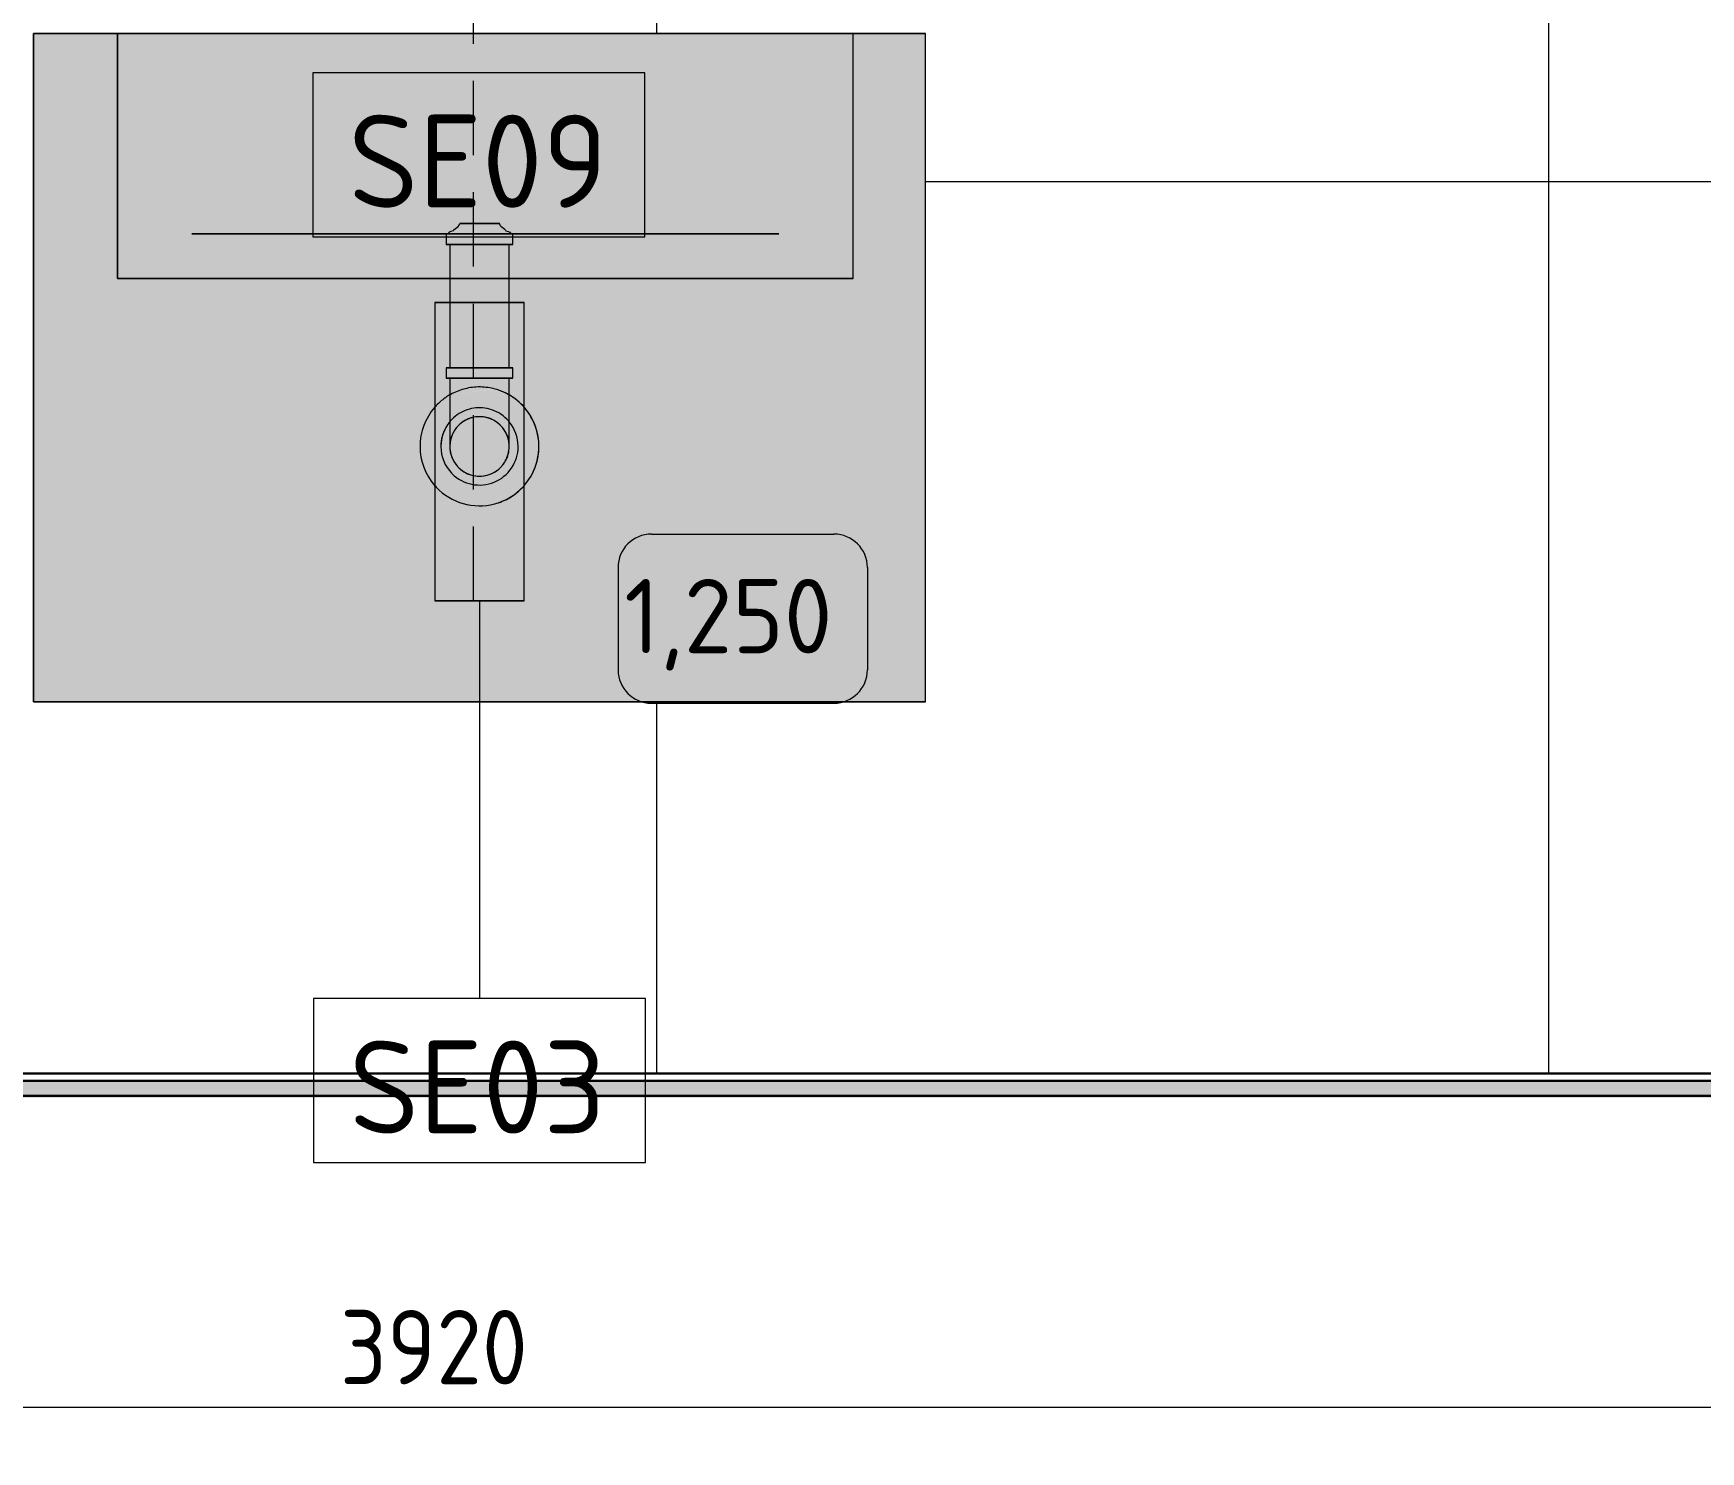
# Model space of a CAD drawing. Header units: millimetres. Extents: x 63201 to 101610, y -2505 to 12270.
# Drawn here: x 99350 to 100472, y 8145 to 9100 of the extents above; entities that cross this region are included whole.
import ezdxf

# ---------------------------------------------------------------- set-up
doc = ezdxf.new("R2010")
doc.units = ezdxf.units.MM
doc.linetypes.add('ADSK_Штрих_ш2 п1', pattern=[75, 50, -25])
for name, color, linetype, lineweight in [('A-ANNO-DIMS', 7, 'Continuous', 9), ('A-ANNO-DIMS-25', 7, 'Continuous', 9), ('A-DETL-2', 7, 'ADSK_Штрих_ш2 п1', 9), ('A-WALL-PATT', 7, 'Continuous', 9), ('I-FURN-IDEN', 7, 'Continuous', 9), ('P-SANR-FIXT', 7, 'Continuous', 9), ('P-SANR-FIXT-3', 7, 'Continuous', 18), ('P-SANR-FIXT-IDEN', 7, 'Continuous', 9)]:
    doc.layers.add(name, color=color, linetype=linetype, lineweight=lineweight)
for name, color, linetype, lineweight, true_color in [('A-FLOR-1', 7, 'Continuous', 9, 0x787878), ('A-FLOR-FNSH-1', 7, 'Continuous', 30, 0x3c3c3c), ('I-FURN-10', 7, 'Continuous', 9, 0xb3b3b3), ('I-FURN-11', 7, 'Continuous', 9, 0xa6a6a6), ('I-FURN-12', 7, 'Continuous', 9, 0xb8b8b8), ('I-FURN-6', 7, 'Continuous', 9, 0xc0c0c0), ('I-FURN-9', 7, 'Continuous', 9, 0xd1d1d1)]:
    doc.layers.add(name, color=color, linetype=linetype, lineweight=lineweight, true_color=true_color)
doc.layers.add('I-FURN-5', color=7, linetype='Continuous', lineweight=9, true_color=0xfbfbfb, transparency=0.7)
doc.layers.add('P-SANR-FIXT-2', color=7, linetype='Continuous', lineweight=9, transparency=0.7)
doc.styles.add('GOST Common_5', font='GOST_Common.ttf', dxfattribs={"height": 50})
doc.styles.add('GOST Common_7', font='GOST_Common.ttf', dxfattribs={"height": 62.5})
doc.styles.add('ISOCPEUR_3', font='isocpeur.ttf', dxfattribs={"width": 0.9, "height": 50})
doc.dimstyles.new('ISO-2_0_0_9К_Средний_округл2', dxfattribs={"dimscale": 304.8, "dimtxt": 49.799059, "dimasz": 0.123031, "dimexe": 0.098425, "dimexo": 0, "dimgap": 0, "dimtad": 1, "dimdec": 0, "dimrnd": 10, "dimzin": 0, "dimdsep": 46, "dimtxsty": 'ISOCPEUR_3', "dimblk1": 'OBLIQUE', "dimblk2": 'OBLIQUE', "dimsah": 1, "dimcen": 0.09, "dimdle": 0.098425, "dimazin": 0, "dimtfac": 1, "dimtdec": 4, "dimtix": 1, "dimtmove": 0, "dimatfit": 3, "dimfxl": 1, "dimtvp": 1, "dimtolj": 1, "dimtzin": 0, "dimarcsym": 2})

# ---------------------------------------------------------------- blocks, each defined once
blk = doc.blocks.new('сифон - Для раковины-30615598-Развертка 3_11-4')
at = {"layer": 'P-SANR-FIXT-2'}
for points in [[(5708, 8958), (5730.5, 8958), (5730.5, 8965), (5708, 8965), (5708, 8960.6)], [(5730.5, 8958), (5753, 8958), (5753, 8965), (5730.5, 8965), (5730.5, 8960.6)], [(5731.1, 8918.8), (5750.5, 8918.8), (5750.5, 8935), (5710.5, 8935), (5710.5, 8918.8), (5730.5, 8918.8)], [(5731.1, 8868), (5753, 8868), (5753, 8875), (5708, 8875), (5708.1, 8868), (5730.5, 8868)], [(5750.5, 8856.6), (5750.5, 8868), (5710.5, 8868), (5710.5, 8856.6), (5720.7, 8860.7), (5731.1, 8861.9), (5741, 8860.6), (5750, 8856.9)], [(5730.5, 8782), (5740.9, 8783.4), (5750.5, 8787.4), (5758.8, 8793.7), (5760.5, 8796), (5760.5, 8848), (5758.5, 8850.5), (5750.5, 8856.6), (5750.5, 8838.3), (5753.1, 8835), (5755.7, 8828.7), (5756.5, 8821.9), (5755.7, 8815.3), (5752.9, 8808.8), (5748.2, 8803), (5743.5, 8799.5), (5737.3, 8796.9), (5730.5, 8796), (5722.8, 8797.3), (5717.5, 8799.5), (5711.8, 8804.1), (5708, 8809), (5705.4, 8815.3), (5704.6, 8822.1), (5705.4, 8828.7), (5708, 8835), (5710.5, 8838.3), (5710.5, 8856.6), (5701.6, 8849.4), (5700.5, 8848), (5700.5, 8796), (5702.7, 8793.4), (5711.5, 8787), (5720.2, 8783.4), (5725.3, 8782.7)], [(5710.5, 8838.3), (5712.2, 8840.4), (5717.5, 8844.5), (5723.8, 8847.1), (5731.1, 8847.9), (5738.3, 8846.7), (5743.5, 8844.5), (5749.3, 8839.9), (5750.5, 8838.3), (5750.5, 8856.6), (5747.9, 8857.8), (5747.9, 8856.6), (5740.5, 8860.6), (5713.2, 8857), (5713.2, 8857.4), (5710.5, 8856.6), (5710.5, 8839.2)], [(5730.5, 8802), (5735.7, 8802.7), (5740.5, 8804.7), (5745.2, 8808.5), (5747.9, 8812.1), (5749.9, 8816.8), (5750.5, 8824), (5750.3, 8838.6), (5749.9, 8839.2), (5749.9, 8838.2), (5743.5, 8844.5), (5730.5, 8848), (5712.1, 8840.4), (5711.2, 8839.2), (5710.5, 8838.3), (5710.5, 8822), (5711.2, 8816.8), (5713.5, 8811.6), (5716.4, 8807.9), (5720.5, 8804.7), (5726, 8802.6)], [(5730.5, 8796), (5738.3, 8797.3), (5743.5, 8799.5), (5748.9, 8803.6), (5753.3, 8809.6), (5755.7, 8815.3), (5756.5, 8822.1), (5755.7, 8828.7), (5753.1, 8835), (5750.5, 8838.3), (5750.5, 8822), (5749.9, 8816.8), (5747.6, 8811.6), (5744.7, 8807.9), (5740.5, 8804.7), (5735.7, 8802.7), (5730.5, 8802), (5725.3, 8802.7), (5719.9, 8805.2), (5716.4, 8807.9), (5713.2, 8812), (5711.2, 8816.8), (5710.5, 8822), (5710.5, 8838.3), (5708, 8835), (5705.4, 8828.7), (5704.6, 8821.9), (5705.4, 8815.3), (5708.2, 8808.8), (5712.2, 8803.6), (5718.5, 8799.1), (5723.8, 8796.9), (5725.8, 8796.6)]]:
    blk.add_hatch(color=256, dxfattribs=at).paths.add_polyline_path(points)
h = blk.add_hatch(color=256, dxfattribs=at)
h.paths.add_polyline_path([(5736.6, 8875), (5750.5, 8875), (5750.5, 8918.8), (5710.5, 8918.8), (5710.5, 8875), (5736.4, 8875)])
h.paths.add_polyline_path([(5726.8, 8935), (5750.5, 8935), (5750.5, 8958), (5710.5, 8958), (5710.7, 8935), (5725.4, 8935)])
h = blk.add_hatch(color=256, dxfattribs=at)
h.paths.add_polyline_path([(5700.5, 8718), (5730.5, 8718), (5730.5, 8782), (5720.2, 8783.4), (5710.5, 8787.4), (5701.6, 8794.6), (5700.5, 8796), (5700.5, 8748.1)])
h.paths.add_polyline_path([(5700.5, 8848), (5702.3, 8850.3), (5710.5, 8856.6), (5710.5, 8868), (5708, 8868), (5708.3, 8875), (5710.5, 8875), (5710.5, 8918.8), (5700.5, 8918.8), (5700.5, 8850.3)])
h = blk.add_hatch(color=256, dxfattribs=at)
h.paths.add_polyline_path([(5730.5, 8718), (5760.5, 8718), (5760.5, 8796), (5758.7, 8793.6), (5750.5, 8787.4), (5740.7, 8783.3), (5730.5, 8782), (5730.5, 8748.1)])
h.paths.add_polyline_path([(5760.5, 8848), (5760.5, 8918.8), (5750.5, 8918.8), (5750.5, 8875), (5753, 8875), (5753, 8868), (5750.5, 8868), (5750.5, 8856.6), (5758.8, 8850.3), (5760.2, 8848.5)])
h = blk.add_hatch(color=256, dxfattribs=at)
h.paths.add_polyline_path([(5747.9, 8856.6), (5747.9, 8857.8), (5741.1, 8860.5), (5745.5, 8858)])
h.paths.add_polyline_path([(5711.2, 8856.8), (5713.2, 8857.4), (5713.2, 8857), (5740.5, 8860.7), (5730.1, 8861.9), (5720, 8860.6), (5711.2, 8856.9)])
h = blk.add_hatch(color=256, dxfattribs=at)
h.paths.add_polyline_path([(5700.5, 8796), (5700.5, 8848), (5695.9, 8842), (5691.9, 8832.4), (5690.5, 8822), (5691.9, 8811.6), (5695.9, 8802)])
h.paths.add_polyline_path([(5760.5, 8796), (5765.2, 8802), (5769.2, 8811.6), (5770.5, 8822), (5769.2, 8832.4), (5765.2, 8842), (5760.5, 8848), (5760.5, 8796.7)])
h = blk.add_hatch(color=256, dxfattribs=at)
h.paths.add_polyline_path([(5749.9, 8838.2), (5749.9, 8839.2), (5748.9, 8840.4), (5744.7, 8843.4), (5749.3, 8838.8)])
h.paths.add_polyline_path([(5712.2, 8840.4), (5713.2, 8840.8), (5730.5, 8848), (5722.8, 8846.7), (5717.5, 8844.5), (5713.1, 8841.1)])
h.paths.add_polyline_path([(5743.5, 8844.5), (5737.3, 8847.1), (5732.2, 8847.6), (5742.9, 8844.7)])
at = {"layer": 'P-SANR-FIXT'}
for p, q in [((5700.5, 8918.8), (5700.5, 8718)), ((5710.4, 8918.8), (5700.5, 8918.8)), ((5700.5, 8918.8), (5704.6, 8918.8)), ((5704.6, 8918.8), (5730.5, 8918.8)), ((5722.8, 8918.8), (5710.4, 8918.8)), ((5730.5, 8918.8), (5722.8, 8918.8)), ((5750.6, 8918.8), (5730.5, 8918.8)), ((5730.5, 8918.8), (5738.3, 8918.8)), ((5738.3, 8918.8), (5756.5, 8918.8)), ((5760.5, 8918.8), (5750.6, 8918.8)), ((5756.5, 8918.8), (5759.5, 8918.8)), ((5759.5, 8918.8), (5760.5, 8918.8)), ((5760.5, 8718), (5760.5, 8918.8)), ((5700.5, 8718), (5730.5, 8718)), ((5730.5, 8718), (5700.5, 8718)), ((5730.5, 8718), (5760.5, 8718)), ((5738.3, 8718), (5730.5, 8718)), ((5760.5, 8718), (5738.3, 8718))]:
    blk.add_line(p, q, dxfattribs=at)
for radius, start, end in [(40, 125.4007, 136.5922), (40, 125.4007, 136.5922), (40, 120, 124.9587), (40, 120, 124.9587), (40, 119.1971, 120), (40, 119.1971, 120), (40, 105.247, 118.9404), (40, 105.247, 118.9404), (40, 104.4889, 105), (40, 104.4889, 105), (40, 89.3038, 104.2825), (40, 89.3038, 104.2825), (40, 81.9724, 89.1688), (40, 81.9724, 89.1688), (40, 75, 81.7551), (40, 75, 81.7551), (40, 64.1662, 74.753), (40, 61.0896, 74.753), (40, 61.0896, 64.1662), (40, 60, 60.8029), (40, 60, 60.8029), (40, 45, 60), (40, 40.9514, 60), (40, 139.0486, 180), (40, 139.0486, 180), (40, 136.6365, 139.0486), (40, 136.6365, 139.0486), (26, 132.2643, 135), (26, 132.2643, 135), (26, 105.0942, 132.0353), (26, 105.0942, 132.0353), (26, 78.8506, 105), (26, 78.8506, 105), (26, 75, 78.4615), (26, 75, 78.4615), (26, 45, 74.9058), (26, 45, 74.9058), (40, 40.9514, 45), (40, 0, 40.7004), (40, 30, 40.7004), (40, 0, 30), (26, 140.8638, 179.6743), (26, 150, 165), (26, 140.8638, 150), (26, 138.3898, 140.8638), (26, 138.3898, 140.8638), (26, 135.0531, 138.3843), (26, 135.0531, 138.3843), (26, 41.6157, 44.9469), (26, 41.6157, 44.9469), (26, 39.1362, 41.6102), (26, 39.1362, 41.6102), (26, 0.3257, 39.1362), (26, 0.3257, 39.1362), (40, 180, 220.9514), (40, 180, 220.9514), (26, 165, 179.6743), (26, 180.3257, 224.3751), (26, 180.3257, 224.3751), (26, 225, 359.6743), (26, 225, 359.6743), (40, 319.2996, 0), (40, 345, 0), (40, 319.2996, 345), (40, 220.9514, 223.3635), (40, 220.9514, 223.3635), (40, 285, 319.0486), (40, 300, 319.0486), (40, 223.4078, 284.6612), (40, 223.4078, 284.6612), (40, 285, 300)]:
    blk.add_arc((5730.5, 8822), radius, start, end, dxfattribs=at)
at = {"layer": 'P-SANR-FIXT-3'}
for p, q in [((5708, 8965), (5708, 8958)), ((5708, 8965), (5708.9, 8965)), ((5730.5, 8965), (5708, 8965)), ((5709.4, 8965.4), (5709, 8965)), ((5709, 8965), (5730.5, 8965)), ((5730.5, 8965), (5709, 8965)), ((5709.1, 8965), (5730.5, 8965)), ((5716.2, 8970), (5716.8, 8970.9)), ((5716.8, 8970.9), (5717.2, 8972)), ((5717.2, 8972), (5730.5, 8972)), ((5730.5, 8972), (5717.2, 8972)), ((5730.5, 8972), (5743.9, 8972)), ((5743.9, 8972), (5730.5, 8972)), ((5730.5, 8965), (5751.9, 8965)), ((5753, 8965), (5730.5, 8965)), ((5730.5, 8965), (5752, 8965)), ((5752, 8965), (5730.5, 8965)), ((5752.1, 8965), (5753, 8965)), ((5753, 8958), (5753, 8965)), ((5710.3, 8958), (5708, 8958)), ((5708, 8958), (5730.5, 8958)), ((5730.5, 8958), (5710.3, 8958)), ((5710.5, 8958), (5710.5, 8935)), ((5720.5, 8958), (5710.5, 8958)), ((5710.5, 8958), (5730.5, 8958)), ((5725.4, 8958), (5720.5, 8958)), ((5730.5, 8958), (5725.4, 8958)), ((5735.7, 8958), (5730.5, 8958)), ((5730.5, 8958), (5750.5, 8958)), ((5750.8, 8958), (5730.5, 8958)), ((5730.5, 8958), (5753, 8958)), ((5750.5, 8958), (5735.7, 8958)), ((5750.5, 8935), (5750.5, 8958)), ((5753, 8958), (5750.8, 8958)), ((5710.5, 8935), (5710.5, 8918.8)), ((5750.5, 8918.8), (5750.5, 8935)), ((5710.5, 8918.8), (5710.5, 8875)), ((5750.5, 8875), (5750.5, 8918.8)), ((5708, 8875), (5708, 8868)), ((5710.4, 8875), (5708.1, 8875)), ((5708.1, 8875), (5711.1, 8875)), ((5711.1, 8875), (5710.4, 8875)), ((5710.5, 8875), (5710.9, 8875)), ((5710.9, 8875), (5710.5, 8875)), ((5711.1, 8875), (5736.4, 8875)), ((5736.4, 8875), (5711.2, 8875)), ((5711.2, 8875), (5736.4, 8875)), ((5736.4, 8875), (5711.2, 8875)), ((5749.9, 8875), (5736.6, 8875)), ((5736.6, 8875), (5753, 8875)), ((5736.6, 8875), (5749.9, 8875)), ((5740.5, 8875), (5736.6, 8875)), ((5749.9, 8875), (5740.5, 8875)), ((5750.5, 8875), (5750, 8875)), ((5750.1, 8875), (5750.5, 8875)), ((5750.5, 8875), (5750.1, 8875)), ((5753, 8875), (5750.7, 8875)), ((5753, 8868), (5753, 8875)), ((5736.3, 8868), (5708, 8868)), ((5708, 8868), (5710.4, 8868)), ((5710.4, 8868), (5711.1, 8868)), ((5710.5, 8868), (5710.5, 8822)), ((5710.9, 8868), (5710.5, 8868)), ((5710.5, 8868), (5710.9, 8868)), ((5711.2, 8868), (5736.3, 8868)), ((5736.4, 8868), (5711.2, 8868)), ((5711.2, 8868), (5716.4, 8868)), ((5716.4, 8868), (5720.5, 8868)), ((5720.5, 8868), (5730.5, 8868)), ((5730.5, 8868), (5736.4, 8868)), ((5750, 8868), (5736.4, 8868)), ((5736.4, 8868), (5749.9, 8868)), ((5749.9, 8868), (5736.4, 8868)), ((5736.4, 8868), (5749.9, 8868)), ((5753, 8868), (5750.2, 8868)), ((5750.2, 8868), (5750.7, 8868)), ((5750.5, 8868), (5750.3, 8868)), ((5750.3, 8868), (5750.5, 8868)), ((5750.5, 8822), (5750.5, 8868)), ((5750.7, 8868), (5753, 8868))]:
    blk.add_line(p, q, dxfattribs=at)
at = {"layer": 'P-SANR-FIXT-3', "flags": 128}
for points in [[(5711.2, 8966.6), (5710.2, 8966.1), (5709.4, 8965.4)], [(5713.4, 8968), (5713.1, 8967.6), (5712.8, 8967.2), (5711.2, 8966.6)], [(5713.4, 8968), (5715.3, 8969.3), (5716.2, 8970)], [(5744.9, 8970), (5744.3, 8970.9), (5743.9, 8972)], [(5747.6, 8968), (5745.8, 8969.3), (5744.9, 8970)], [(5747.6, 8968), (5747.9, 8967.6), (5748.3, 8967.2), (5749.9, 8966.6), (5750.9, 8966.1), (5751.7, 8965.4), (5752, 8965)]]:
    blk.add_lwpolyline(points, dxfattribs=at)
at = {"layer": 'P-SANR-FIXT-3'}
for start, end in [(52.4712, 180), (0, 52.448), (180, 220.9514), (330.1596, 0), (221.5703, 254.8404), (255, 318.4297), (319.0486, 330)]:
    blk.add_arc((5730.5, 8822), 20, start, end, dxfattribs=at)
for points, knots in [([(5742.7, 8837.9), (5742, 8838.4), (5740.6, 8839.4), (5738.2, 8840.5), (5734.9, 8841.7), (5730.5, 8842.2), (5726.2, 8841.7), (5722.9, 8840.5), (5720.5, 8839.4), (5718.7, 8838.2), (5717.3, 8837), (5716.1, 8835.9), (5714.6, 8834.2), (5713.4, 8832.4), (5712.6, 8830.9), (5711.9, 8829.3), (5710.9, 8826.4), (5710.5, 8823.8), (5710.5, 8822)], [0.2916667, 0.2916667, 0.2916667, 0.2916667, 0.3333333, 0.375, 0.4166667, 0.5, 0.5833333, 0.625, 0.6666667, 0.7083333, 0.7291667, 0.75, 0.7916667, 0.8333333, 0.8541667, 0.875, 0.9166667, 1, 1, 1, 1]), ([(5750.5, 8822), (5750.5, 8823.8), (5750.2, 8826.4), (5749.1, 8829.7), (5748.1, 8831.6), (5747.2, 8833.1), (5746.2, 8834.5), (5745, 8835.9), (5743.7, 8837), (5743.1, 8837.6), (5742.7, 8837.9)], [0, 0, 0, 0, 0.0833333, 0.125, 0.1666667, 0.1875, 0.2083333, 0.25, 0.2708333, 0.2916667, 0.2916667, 0.2916667, 0.2916667]), ([(5710.5, 8822), (5710.5, 8820.2), (5710.9, 8817.6), (5712, 8814.3), (5713, 8812.4), (5713.9, 8810.9), (5714.6, 8809.8), (5715.2, 8809.2), (5715.4, 8808.9)], [0, 0, 0, 0, 0.0833333, 0.125, 0.1666667, 0.1875, 0.2083333, 0.2275078, 0.2275078, 0.2275078, 0.2275078]), ([(5745.6, 8808.9), (5745.9, 8809.2), (5746.7, 8810.2), (5747.7, 8811.6), (5748.5, 8813.1), (5749.2, 8814.7), (5750.2, 8817.6), (5750.5, 8820.2), (5750.5, 8822)], [0.7724922, 0.7724922, 0.7724922, 0.7724922, 0.7916667, 0.8333333, 0.8541667, 0.875, 0.9166667, 1, 1, 1, 1]), ([(5716.4, 8807.9), (5716.7, 8807.6), (5717.3, 8807), (5718.7, 8805.8), (5719.8, 8805.1), (5720.5, 8804.7)], [0.25, 0.25, 0.25, 0.25, 0.27083333, 0.29166667, 0.33333333, 0.33333333, 0.33333333, 0.33333333]), ([(5735.7, 8802.7), (5736.6, 8802.9), (5738.2, 8803.5), (5740.6, 8804.6), (5742.4, 8805.8), (5743.7, 8807), (5744.7, 8807.8), (5745.2, 8808.4), (5745.5, 8808.7)], [0.5833333, 0.5833333, 0.5833333, 0.5833333, 0.625, 0.6666667, 0.7083333, 0.7291667, 0.75, 0.7690538, 0.7690538, 0.7690538, 0.7690538])]:
    blk.add_open_spline(points, degree=3, knots=knots, dxfattribs=at)
for points in [[(5715.6, 8808.7), (5715.8, 8808.4), (5716.1, 8808.1), (5716.4, 8807.9)], [(5720.5, 8804.7), (5721.3, 8804.2), (5722.9, 8803.5), (5724.5, 8802.9), (5725.4, 8802.7)], [(5725.4, 8802.7), (5727, 8802.2), (5728.8, 8802), (5730.5, 8802)], [(5730.5, 8802), (5732.3, 8802), (5734, 8802.2), (5735.7, 8802.7)]]:
    blk.add_open_spline(points, degree=3, dxfattribs=at)
blk = doc.blocks.new('Мебель_универсальная - 1_250-31405634-Развертка 3_11-4')
at = {"layer": 'I-FURN-5'}
blk.add_hatch(color=256, dxfattribs=at).paths.add_polyline_path([(5430.5, 8650), (6030.5, 8650), (6030.5, 9100), (5981.9, 9100), (5981.9, 8935), (5750.5, 8935), (5750.5, 8918.8), (5760.5, 8918.8), (5760.6, 8847.9), (5765.2, 8842), (5769.2, 8832.4), (5770.5, 8822), (5769.2, 8811.6), (5765.2, 8802), (5760.5, 8796), (5760.5, 8718), (5700.5, 8718), (5700.5, 8796), (5695.9, 8802), (5691.9, 8811.6), (5690.5, 8822), (5691.9, 8832.4), (5695.9, 8842), (5700.5, 8848), (5700.5, 8918.8), (5710.5, 8918.8), (5710.5, 8935), (5486.9, 8935), (5486.9, 9100), (5430.5, 9100), (5430.5, 8748.1)])
at = {"layer": 'I-FURN-10'}
for p, q in [((5728.9, 9100), (5707, 9100)), ((5731, 9100), (5728.9, 9100)), ((5752.9, 9100), (5731.1, 9100))]:
    blk.add_line(p, q, dxfattribs=at)
at = {"layer": 'I-FURN-11'}
for p, q in [((5707, 9100), (5536.9, 9100)), ((5931.9, 9100), (5752.9, 9100))]:
    blk.add_line(p, q, dxfattribs=at)
at = {"layer": 'I-FURN-12'}
for p, q in [((5536.9, 9100), (5486.9, 9100)), ((5981.9, 9100), (5931.9, 9100))]:
    blk.add_line(p, q, dxfattribs=at)
at = {"layer": 'I-FURN-6'}
for p, q in [((5430.5, 9100), (6030.5, 9100)), ((5430.5, 9100), (5430.5, 8650)), ((6030.5, 8650), (6030.5, 9100)), ((6030.5, 8650), (5430.5, 8650))]:
    blk.add_line(p, q, dxfattribs=at)
at = {"layer": 'I-FURN-9'}
for p, q in [((5486.9, 9100), (5430.5, 9100)), ((5430.5, 8650), (5430.5, 9100)), ((6030.5, 9100), (5981.9, 9100)), ((6030.5, 8650), (6030.5, 9100)), ((5430.5, 8650), (6030.5, 8650))]:
    blk.add_line(p, q, dxfattribs=at)
blk = doc.blocks.new('Раковина SE09 - гибкая подводка_ 640х550х165 PN6_3_ ХВ_ГВ накидная гайка BP DN15_ К-гл_кон_ П DN 50-V20-Развертка 3_11-4')
at = {"layer": 'P-SANR-FIXT-2'}
for points in [[(5486.9, 8935), (5646.9, 8935), (5646.9, 8965), (5536.9, 8965), (5536.9, 9100), (5486.9, 9100), (5486.9, 8991)], [(5585.7, 8965), (5646.9, 8965), (5646.9, 9100), (5536.9, 9100), (5536.9, 8965), (5579.9, 8965)], [(5646.9, 8965), (5709.2, 8965.1), (5711.6, 8966.6), (5713.1, 8967.5), (5716.4, 8970.3), (5717.3, 8972), (5743.9, 8972), (5745.2, 8969.8), (5745.8, 8969), (5746.2, 8968.6), (5747.5, 8968), (5748, 8967.4), (5753, 8965), (5821.9, 8965), (5821.9, 9100), (5646.9, 9100), (5646.9, 8991)], [(5842.8, 8935), (5981.9, 8935), (5981.9, 9100), (5931.9, 9100), (5931.9, 8965), (5821.9, 8965), (5821.9, 8935), (5836.3, 8935)], [(5905.1, 8965), (5931.9, 8965), (5931.9, 9100), (5821.9, 9100), (5821.9, 8965), (5901.9, 8965)]]:
    blk.add_hatch(color=256, dxfattribs=at).paths.add_polyline_path(points)
h = blk.add_hatch(color=256, dxfattribs=at)
h.paths.add_polyline_path([(5790.2, 8935), (5821.9, 8935), (5821.9, 8965), (5753, 8965), (5753, 8958), (5750.5, 8958), (5750.5, 8935), (5753, 8935)])
h.paths.add_polyline_path([(5650.1, 8935), (5710.5, 8935), (5710.5, 8958), (5708, 8958), (5708, 8965), (5646.9, 8965), (5646.9, 8935)])
h = blk.add_hatch(color=256, dxfattribs=at)
h.paths.add_polyline_path([(5743.4, 8972), (5744.7, 8970.3), (5743.7, 8972)])
h.paths.add_polyline_path([(5737.2, 8965), (5751.9, 8965.1), (5749.6, 8966.6), (5747.8, 8967.5), (5747, 8968.6), (5746.2, 8968.9), (5744.8, 8969.9), (5743.2, 8972), (5717.2, 8972), (5715.6, 8969.4), (5711.6, 8966.6), (5710.1, 8965.8), (5709.1, 8965), (5734.8, 8965)])
at = {"layer": 'P-SANR-FIXT'}
for p, q in [((5486.9, 9100), (5486.9, 8935)), ((5486.9, 9100), (5646.9, 9100)), ((5536.9, 9100), (5486.9, 9100)), ((5486.9, 8935), (5486.9, 9100)), ((5707, 9100), (5536.9, 9100)), ((5537.9, 9100), (5536.9, 9100)), ((5536.9, 9100), (5545.3, 9100)), ((5551.7, 9100), (5537.9, 9100)), ((5545.3, 9100), (5551.7, 9100)), ((5569.1, 9100), (5551.7, 9100)), ((5551.7, 9100), (5559.6, 9100)), ((5559.6, 9100), (5569.1, 9100)), ((5632.6, 9100), (5569.1, 9100)), ((5569.1, 9100), (5591.9, 9100)), ((5591.9, 9100), (5618.4, 9100)), ((5618.4, 9100), (5646.9, 9100)), ((5646.9, 9100), (5632.6, 9100)), ((5646.9, 9100), (5821.9, 9100)), ((5821.9, 9100), (5646.9, 9100)), ((5646.9, 9100), (5821.9, 9100)), ((5728.9, 9100), (5707, 9100)), ((5731, 9100), (5728.9, 9100)), ((5752.9, 9100), (5731.1, 9100)), ((5931.9, 9100), (5752.9, 9100)), ((5821.9, 9100), (5981.9, 9100)), ((5821.9, 9100), (5888.9, 9100)), ((5876.9, 9100), (5821.9, 9100)), ((5917.2, 9100), (5876.9, 9100)), ((5888.9, 9100), (5899.7, 9100)), ((5899.7, 9100), (5928.2, 9100)), ((5931.9, 9100), (5917.2, 9100)), ((5928.2, 9100), (5931.9, 9100)), ((5981.9, 9100), (5931.9, 9100)), ((5981.9, 8935), (5981.9, 9100)), ((5981.9, 8935), (5981.9, 9100)), ((5551.7, 8965), (5536.9, 8965)), ((5536.9, 8965), (5537.9, 8965)), ((5537.9, 8965), (5559.6, 8965)), ((5591.9, 8965), (5551.7, 8965)), ((5559.6, 8965), (5579.9, 8965)), ((5579.9, 8965), (5604.8, 8965)), ((5618.4, 8965), (5591.9, 8965)), ((5604.8, 8965), (5646.9, 8965)), ((5646.9, 8965), (5618.4, 8965)), ((5708, 8965), (5646.9, 8965)), ((5646.9, 8965), (5821.9, 8965)), ((5709, 8965), (5708, 8965)), ((5751.9, 8965), (5709.1, 8965)), ((5753, 8965), (5752, 8965)), ((5821.9, 8965), (5753, 8965)), ((5821.9, 8965), (5899.7, 8965)), ((5836.3, 8965), (5821.9, 8965)), ((5931.9, 8965), (5836.3, 8965)), ((5899.7, 8965), (5931.9, 8965)), ((5486.9, 8935), (5710.5, 8935)), ((5646.9, 8935), (5486.9, 8935)), ((5821.9, 8935), (5646.9, 8935)), ((5710.7, 8935), (5749.9, 8935)), ((5750, 8935), (5750.5, 8935)), ((5750.5, 8935), (5981.9, 8935)), ((5981.9, 8935), (5821.9, 8935))]:
    blk.add_line(p, q, dxfattribs=at)
blk = doc.blocks.new('DIMBLOCK35-Развертка 3_11-4')
at = {"layer": 'A-ANNO-DIMS-25'}
for p, q in [((101580.2, 10200), (101580.2, 8145.5)), ((101580.2, 8175.5), (101580.2, 10200)), ((97659.7, 8400), (97659.7, 8145.5)), ((97659.7, 8175.5), (97659.7, 8400)), ((97659.7, 8175.5), (101610.2, 8175.5))]:
    blk.add_line(p, q, dxfattribs=at)
at = {"layer": 'A-ANNO-DIMS-25', "lineweight": 20}
for p, q in [((97659.7, 8175.5), (97678.5, 8194.2)), ((101580.2, 8175.5), (101599, 8194.2)), ((97659.7, 8175.5), (97641, 8156.7)), ((101580.2, 8175.5), (101561.5, 8156.7))]:
    blk.add_line(p, q, dxfattribs=at)
at = {"layer": 'A-ANNO-DIMS-25', "color": 0, "insert": (99556.8, 8240.8), "char_height": 50, "width": 151.696, "attachment_point": 1, "line_spacing_factor": 1.149209, "style": 'ISOCPEUR_3'}
blk.add_mtext('3920', dxfattribs=at)
blk = doc.blocks.new('_Oblique')
at = {"color": 0, "linetype": 'ByBlock', "lineweight": -2}
blk.add_line((-0.5, -0.5), (0.5, 0.5), dxfattribs=at)
blk = doc.blocks.new('М_сантехническая_рамка1 - В рамке-30590747-Развертка 3_11-4')
at = {"layer": 'P-SANR-FIXT-IDEN'}
for p, q in [((2809.6, 8574.5), (2586.3, 8574.5)), ((2586.3, 8574.5), (2586.3, 8464.1)), ((2809.6, 8464.1), (2809.6, 8574.5)), ((2586.3, 8464.1), (2809.6, 8464.1))]:
    blk.add_line(p, q, dxfattribs=at)
blk = doc.blocks.new('Марка_Мебель - В прямоуг_Balcon_Марка-25523697-Развертка 3_11-4')
at = {"layer": 'I-FURN-IDEN'}
for p, q in [((5665.5, 9795), (5788.3, 9795)), ((5643, 9772.5), (5643, 9703.5)), ((5810.8, 9772.5), (5810.8, 9703.7)), ((5665.4, 9681.2), (5788.3, 9681.2))]:
    blk.add_line(p, q, dxfattribs=at)
for centre, radius, start, end in [((5665.5, 9772.5), 22.5, 90, 180), ((5788.3, 9772.5), 22.5, 0, 90), ((5665.4, 9703.5), 22.3, 180, 270), ((5788.3, 9703.7), 22.5, 270, 0)]:
    blk.add_arc(centre, radius, start, end, dxfattribs=at)

msp = doc.modelspace()

# ---------------------------------------------------------------- hatches: boundary and pattern name
at = {"layer": 'A-FLOR-1'}
h = msp.add_hatch(dxfattribs=at)
h.set_pattern_fill('FP_24', color=256, style=0, pattern_type=2)
h.set_pattern_definition([(45, (93962.9, 0), (-18.85854, 18.85854), [26.67, -4.445, 0.889, -4.445]), (45, (93962.9, 18.847), (-18.85854, 18.85854), []), (50, (93962.9, 0), (31.882273, -2.78904), [3.334, -36.671]), (355, (93962.9, 0), (-6.16744, 33.43476), [2.667, -29.337]), (100.451, (93965.557, -0.232), (25.71478, 30.64491), [2.833, -31.166]), (46.184, (93962.9, 8.89), (47.43861, -7.35742), [5.001, -55.007]), (96.636, (93966.854, 8.277), (41.54552, 43.30015), [4.25, -46.749]), (351.184, (93962.9, 8.89), (41.54594, 43.29915), [4, -44.005]), (21, (93967.346, 6.667), (26.53271, -17.896184), [3.334, -36.671]), (326, (93967.346, 6.667), (10.81533, 32.23273), [2.667, -29.337]), (71.451, (93969.557, 5.176), (37.3476, 14.33587), [2.833, -31.166]), (37.5, (93962.901, 0), (0.540908, 14.797043), [0.8382, -28.143, 0.8382, -28.943, -29.448]), (37.5, (93962.901, 0), (0.540908, 14.797043), [-58.763, 0.8382, -28.61]), (7.5, (93962.901, 0), (11.693745, 17.531323), [0.8382, -16.142, 0.8382, -27.476, -11.224]), (7.5, (93962.901, 0), (11.693745, 17.531323), [-45.295, 0.8382, -10.385]), (327.5, (93952.988, 0), (23.728552, -1.002312), [0.8382, -10.274, 0.8382, -33.833, -46.006]), (327.5, (93952.988, 0), (23.728552, -1.002312), [-45.783, 0.8382, -45.168]), (317.5, (93948.543, 0), (25.92281, 4.44989), [0.8382, -13.608, 0.8382, -22.187, -32.671]), (317.5, (93948.543, 0), (25.92281, 4.44989), [-37.471, 0.8382, -31.833])])
h.paths.add_polyline_path([(101541.4, 8383.7), (101600.5, 8383.7), (101600.2, 8395), (101305, 8395), (101305.2, 8383.7), (101482.4, 8383.7)])
h.paths.add_polyline_path([(94040.1, 8383.7), (98219.4, 8383.7), (98219.4, 8385.5), (98126.4, 8385.5), (98126.4, 8386.5), (98207.4, 8386.5), (98207.4, 8393.1), (98207.4, 8395), (94040.1, 8395)])
h.paths.add_polyline_path([(101230.6, 8383.7), (101188.4, 8395), (98353.1, 8395), (98353.3, 8393.1), (98353.3, 8386.5), (98443.4, 8386.5), (98443.4, 8385.5), (98350.4, 8385.5), (98350.4, 8383.7), (101169.7, 8383.7)])
at = {"layer": 'A-WALL-PATT'}
h = msp.add_hatch(dxfattribs=at)
h.set_pattern_fill('FP_27', color=256, style=0, pattern_type=2)
h.set_pattern_definition([(90, (101569.74, 8400), (-600, 4e-14), []), (180, (101569.74, 8400), (-7e-14, -600), [])])
h.paths.add_polyline_path([(97660.2, 8400), (98185.2, 8400), (98185.2, 8450), (98283.1, 8450), (98283.1, 8451), (98287.4, 8451), (98287.4, 8450), (98385.2, 8450), (98385.2, 8400), (100969.7, 8400), (100969.7, 9000), (101569.2, 9000), (101569.2, 10200), (97660.2, 10200), (97660.2, 8869.5)])
h.paths.add_polyline_path([(98750.2, 8650), (98750.2, 9100), (99024.2, 9100), (99026.4, 9215), (99026.3, 9218.7), (99026.6, 9224.5), (99026.9, 9231), (99027.4, 9245.5), (99066.9, 9245.3), (99067.2, 9244.3), (99067.3, 9242.1), (99067, 9242), (99067.6, 9226.2), (99067.8, 9225.3), (99067.6, 9224.8), (99068.4, 9196.8), (99068.3, 9193.3), (99068.3, 9191.8), (99068.5, 9190.9), (99070, 9105.7), (99070.1, 9100), (99350.2, 9100), (99350.2, 8650), (98765.4, 8650)])
h.paths.add_polyline_path([(99629.3, 9193.7), (99629.5, 9193.9), (99629.6, 9194.9), (99629.8, 9195.1), (99630, 9195.3), (99630, 9195.7), (99630.7, 9195.2), (99631.1, 9195.5), (99630.7, 9196), (99631.3, 9196.1), (99630.1, 9198.9), (99630.2, 9207.1), (99630, 9207.1), (99629.8, 9206.2), (99629.6, 9206.3), (99629.5, 9210.5), (99629.2, 9201.2), (99629.1, 9194.6), (99629.3, 9193.7)])
h.paths.add_polyline_path([(99769.5, 8650), (99350.8, 8650), (99350.8, 9100), (99627.3, 9100), (99629.1, 9190.7), (99629.1, 9191.1), (99629.1, 9203.5), (99629.6, 9222), (99630.4, 9243), (99630.1, 9242.1), (99630.2, 9244.8), (99630.4, 9245), (99630.4, 9245.5), (99670, 9245.3), (99670.5, 9230.8), (99671.8, 9182.4), (99673.1, 9100), (99950.8, 9100), (99950.8, 8650), (99799, 8650)])
h.paths.add_polyline_path([(98557.2, 9122.4), (98557.2, 9253.4), (98569, 9253.4), (98569, 9266.7), (98569.5, 9267.2), (98576.1, 9267.5), (98576.4, 9268.3), (98576.3, 9277.9), (98575, 9277.9), (98574.5, 9278.4), (98574.5, 9300.6), (98575, 9301.1), (98579.8, 9301.7), (98584.7, 9301.8), (98593.4, 9301.2), (98594.3, 9301.1), (98594.8, 9300.6), (98594.8, 9278.4), (98594.3, 9277.9), (98592.9, 9277.9), (98593.2, 9267.5), (98593.9, 9267.2), (98599.8, 9267.2), (98600.3, 9266.7), (98600.3, 9253.4), (98612.2, 9253.4), (98612.2, 9122.4), (98569, 9122.4)])
h.paths.add_polyline_path([(100140.2, 9122.4), (100085.2, 9122.4), (100085.2, 9253.4), (100097.1, 9253.4), (100097.1, 9266.7), (100097.6, 9267.2), (100104.1, 9267.5), (100104.4, 9268.2), (100104.4, 9277.9), (100103.1, 9277.9), (100102.6, 9278.4), (100102.6, 9300.6), (100103.1, 9301.1), (100107.9, 9301.7), (100112.7, 9301.8), (100121, 9301.3), (100122.4, 9301.1), (100122.9, 9300.6), (100122.9, 9278.4), (100122.4, 9277.9), (100121, 9277.9), (100121.3, 9267.5), (100122, 9267.2), (100127.8, 9267.2), (100128.3, 9266.7), (100128.3, 9253.4), (100140.2, 9253.4)])
h.paths.add_polyline_path([(99670.9, 9183.6), (99671.6, 9188.4), (99671.4, 9186.2), (99671.1, 9184.7)])
h.paths.add_polyline_path([(99671.1, 9192.4), (99671.5, 9193.7), (99670.9, 9209.2), (99670.4, 9208.4), (99670.2, 9204.5), (99670.1, 9204.5), (99670.2, 9198.1), (99669.5, 9196.6), (99670.2, 9196.8), (99670.2, 9196.3), (99670.3, 9196), (99670.6, 9196), (99670.8, 9196.1), (99670.8, 9195.2), (99671, 9194.9), (99671.2, 9194.9), (99671.1, 9192.6)])
h.paths.add_polyline_path([(99026.3, 9192.4), (99026.3, 9194.6), (99026.3, 9195.1), (99026.8, 9194.9), (99026.9, 9195.2), (99027, 9195.8), (99027, 9196.1), (99027.2, 9196.3), (99027.4, 9196.4), (99028.1, 9196.4), (99027.1, 9198.4), (99027.2, 9206.6), (99027, 9207.5), (99026.7, 9209.1), (99026.4, 9209.6), (99026.1, 9201.2), (99026, 9192.9), (99026.2, 9192.5)])
h.paths.add_polyline_path([(99068.1, 9193.7), (99068.4, 9195.5), (99067.8, 9206.3), (99067.6, 9206.2), (99067.4, 9206.7), (99067.1, 9207.1), (99067, 9206.6), (99067, 9205.2), (99067, 9205), (99067.1, 9198.1), (99066.3, 9196.1), (99066.6, 9195.9), (99066.3, 9195.4), (99066.7, 9195.2), (99067.2, 9195.3), (99067.4, 9195.3), (99067.5, 9195.1), (99067.8, 9194.9), (99067.9, 9194.9), (99068.1, 9193.7)])
h.paths.add_polyline_path([(99669.2, 9196.1), (99669.4, 9196.5), (99669.3, 9196.4), (99669.2, 9196.2)])
h.paths.add_polyline_path([(99027.4, 9196.4), (99027.2, 9197), (99027.9, 9196.5)])
h.paths.add_polyline_path([(99629.5, 9212.5), (99630, 9213), (99629.5, 9213.9), (99629.5, 9212.9)])
h.paths.add_polyline_path([(99067.9, 9212.5), (99067.6, 9213.9), (99067.5, 9213.5), (99067.6, 9212.8), (99067.8, 9212.6)])
h.paths.add_polyline_path([(99671, 9212.5), (99670.7, 9213.3), (99670.7, 9212.9), (99670.9, 9212.6)])
h.paths.add_polyline_path([(99026.4, 9212.5), (99026.7, 9213.3), (99026.6, 9213.6), (99026.4, 9213.6), (99026.4, 9213.1)])
h.paths.add_polyline_path([(99670.6, 9213.9), (99670.9, 9214.2), (99670.7, 9214.2), (99670.6, 9214)])
h.paths.add_polyline_path([(99026.8, 9213.9), (99026.5, 9214.4), (99026.7, 9213.9)])
h.paths.add_polyline_path([(99629.9, 9214.6), (99629.7, 9214.7), (99629.8, 9214.6)])
h.paths.add_polyline_path([(99027, 9214.7), (99026.7, 9214.9), (99027, 9214.7)])
h.paths.add_polyline_path([(99630, 9214.8), (99629.8, 9215.2), (99629.5, 9215.2), (99629.5, 9214.9), (99629.8, 9214.9)])
h.paths.add_polyline_path([(99067.4, 9214.8), (99067.9, 9215.2), (99067.7, 9215.2), (99067.4, 9215)])
h.paths.add_polyline_path([(99027, 9215), (99026.7, 9215.2), (99027, 9215.1)])
h.paths.add_polyline_path([(101000.2, 9220), (100650.2, 9220), (100650.2, 9570), (101000.2, 9570), (101000.2, 9233.9)])
h.paths.add_polyline_path([(99026.7, 9239.7), (99026.8, 9243.1), (99026.7, 9239.8)])
h.paths.add_polyline_path([(99629.8, 9239.7), (99629.9, 9243.7), (99629.8, 9240.5)])
h.paths.add_polyline_path([(99347.2, 9600), (99345.7, 9570.6), (99341.4, 9541.5), (99334.2, 9512.9), (99324.3, 9485.2), (99311.7, 9458.6), (99296.6, 9433.3), (99279.1, 9409.7), (99259.3, 9387.9), (99237.5, 9368.1), (99213.8, 9350.6), (99188.6, 9335.4), (99162, 9322.8), (99134.2, 9312.9), (99105.7, 9305.8), (99076.6, 9301.4), (99047.2, 9300), (99017.7, 9301.4), (98988.6, 9305.8), (98960.1, 9312.9), (98932.3, 9322.8), (98905.7, 9335.4), (98880.5, 9350.6), (98856.8, 9368.1), (98835, 9387.9), (98815.2, 9409.7), (98797.7, 9433.3), (98782.6, 9458.6), (98770, 9485.2), (98760.1, 9512.9), (98752.9, 9541.5), (98748.6, 9570.6), (98747.2, 9600), (98748.6, 9629.4), (98752.9, 9658.5), (98760.1, 9687.1), (98770, 9714.8), (98782.6, 9741.4), (98797.7, 9766.7), (98815.2, 9790.3), (98835, 9812.1), (98856.8, 9831.9), (98880.5, 9849.4), (98905.7, 9864.6), (98932.3, 9877.2), (98960.1, 9887.1), (98988.6, 9894.2), (99017.7, 9898.6), (99047.2, 9900), (99076.6, 9898.6), (99105.7, 9894.2), (99134.2, 9887.1), (99162, 9877.2), (99188.6, 9864.6), (99213.8, 9849.4), (99237.9, 9831.5), (99259.3, 9812.1), (99279.1, 9790.3), (99296.6, 9766.7), (99311.7, 9741.4), (99324.3, 9714.8), (99334.2, 9687.1), (99341.4, 9658.5), (99345.7, 9629.4)])
h.paths.add_polyline_path([(99647.2, 9300), (99617.7, 9301.4), (99588.6, 9305.8), (99560.1, 9312.9), (99532.3, 9322.8), (99505.7, 9335.4), (99480.5, 9350.6), (99456.8, 9368.1), (99435, 9387.9), (99415.2, 9409.7), (99397.7, 9433.3), (99382.6, 9458.6), (99370, 9485.2), (99360.1, 9512.9), (99352.9, 9541.5), (99348.6, 9570.6), (99347.2, 9600), (99348.6, 9629.4), (99352.9, 9658.5), (99360.1, 9687.1), (99370, 9714.8), (99382.6, 9741.4), (99397.7, 9766.7), (99415.2, 9790.3), (99435, 9812.1), (99456.8, 9831.9), (99480.5, 9849.4), (99505.7, 9864.6), (99532.3, 9877.2), (99560.1, 9887.1), (99588.6, 9894.2), (99617.7, 9898.6), (99647.2, 9900), (99676.6, 9898.6), (99705.7, 9894.2), (99734.2, 9887.1), (99762, 9877.2), (99788.6, 9864.6), (99813.8, 9849.4), (99837.5, 9831.9), (99859.3, 9812.1), (99879.1, 9790.3), (99896.6, 9766.7), (99911.7, 9741.4), (99924.3, 9714.8), (99934.2, 9687.1), (99941.4, 9658.5), (99945.7, 9629.4), (99947.2, 9600), (99945.7, 9570.6), (99941.4, 9541.5), (99934.2, 9512.9), (99924.3, 9485.2), (99911.7, 9458.6), (99896.6, 9433.3), (99879.1, 9409.7), (99859.3, 9387.9), (99837.5, 9368.1), (99813.8, 9350.6), (99788.6, 9335.4), (99762, 9322.8), (99734.2, 9312.9), (99705.7, 9305.8), (99676.6, 9301.4)])

# ---------------------------------------------------------------- linework, layer by layer
at = {"layer": 'A-DETL-2'}
msp.add_line((99646.6, 8718), (99646.6, 10018), dxfattribs=at)
at = {"layer": 'A-FLOR-FNSH-1'}
for p, q in [((101188.4, 8395), (94040.1, 8395)), ((101169.7, 8400), (94060.2, 8400)), ((94060.2, 8385), (101225.7, 8385))]:
    msp.add_line(p, q, dxfattribs=at)
at = {"layer": 'P-SANR-FIXT-IDEN'}
msp.add_line((99650.8, 8718), (99650.8, 8450.4), dxfattribs=at)

# ---------------------------------------------------------------- block references
at = {"layer": 'I-FURN-9'}
msp.add_blockref('Мебель_универсальная - 1_250-31405634-Развертка 3_11-4', (93920.2, 0), dxfattribs=at)
at = {"layer": 'I-FURN-IDEN'}
msp.add_blockref('Марка_Мебель - В прямоуг_Balcon_Марка-25523697-Развертка 3_11-4', (94100.9, -1032), dxfattribs=at)
at = {"layer": 'P-SANR-FIXT'}
for name in ['Раковина SE09 - гибкая подводка_ 640х550х165 PN6_3_ ХВ_ГВ накидная гайка BP DN15_ К-гл_кон_ П DN 50-V20-Развертка 3_11-4', 'сифон - Для раковины-30615598-Развертка 3_11-4']:
    msp.add_blockref(name, (93920.2, 0), dxfattribs=at)
at = {"layer": 'P-SANR-FIXT-IDEN'}
for p in [(96952.3, 499), (96952.8, -124.1)]:
    msp.add_blockref('М_сантехническая_рамка1 - В рамке-30590747-Развертка 3_11-4', p, dxfattribs=at)

# ---------------------------------------------------------------- texts
at = {"layer": 'I-FURN-IDEN', "insert": (99748.1, 8732.8), "char_height": 50, "width": 184.388, "attachment_point": 1, "style": 'GOST Common_5'}
msp.add_mtext('1,250', dxfattribs=at)
at = {"layer": 'P-SANR-FIXT-IDEN', "char_height": 62.5, "width": 222.468, "attachment_point": 1, "style": 'GOST Common_7'}
for s, insert in [('SE09', (99562.5, 9045.2)), ('SE03', (99563, 8422.1))]:
    msp.add_mtext(s, dxfattribs=dict(at, insert=insert))

# ---------------------------------------------------------------- dimensions: what is measured, and where the dimension line sits
at = {"layer": 'A-ANNO-DIMS'}
dim = msp.add_linear_dim(base=(101580.239932, 8175.478956), p1=(97659.739926, 8400), p2=(101580.239932, 10200), dimstyle='ISO-2_0_0_9К_Средний_округл2', override={"dimpost": '<>', "dimfxl": 4313.968045}, dxfattribs=at)
dim.commit()
dim.dimension.update_dxf_attribs({"geometry": 'DIMBLOCK35-Развертка 3_11-4', "text_midpoint": (99619.989929, 8200.478956)})

doc.saveas('drawing.dxf')
